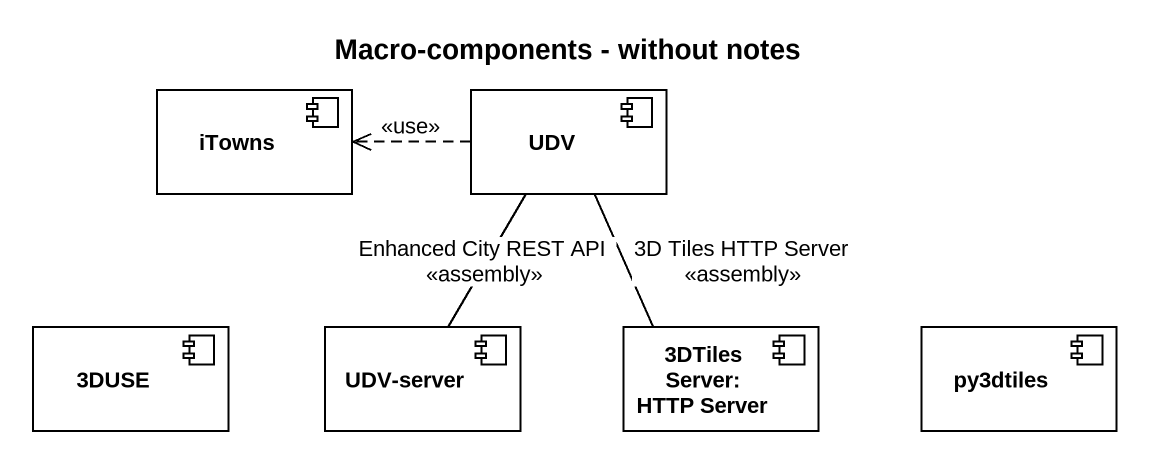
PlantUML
@startuml
title Macro-components - without notes
component iTowns #FFFFFF
component UDV #FFFFFF
component "3DUSE" as c3DUSE #FFFFFF
component "UDV-server" as UDV_server #FFFFFF
component "3DTilesServer:HTTP Server" as c3DTilesServer_HTTP_Server #FFFFFF
component py3dtiles #FFFFFF
UDV .left.> iTowns : <<use>>
UDV -- UDV_server : Enhanced City REST API\n<<assembly>>
UDV -- c3DTilesServer_HTTP_Server : 3D Tiles HTTP Server\n<<assembly>>
@enduml
